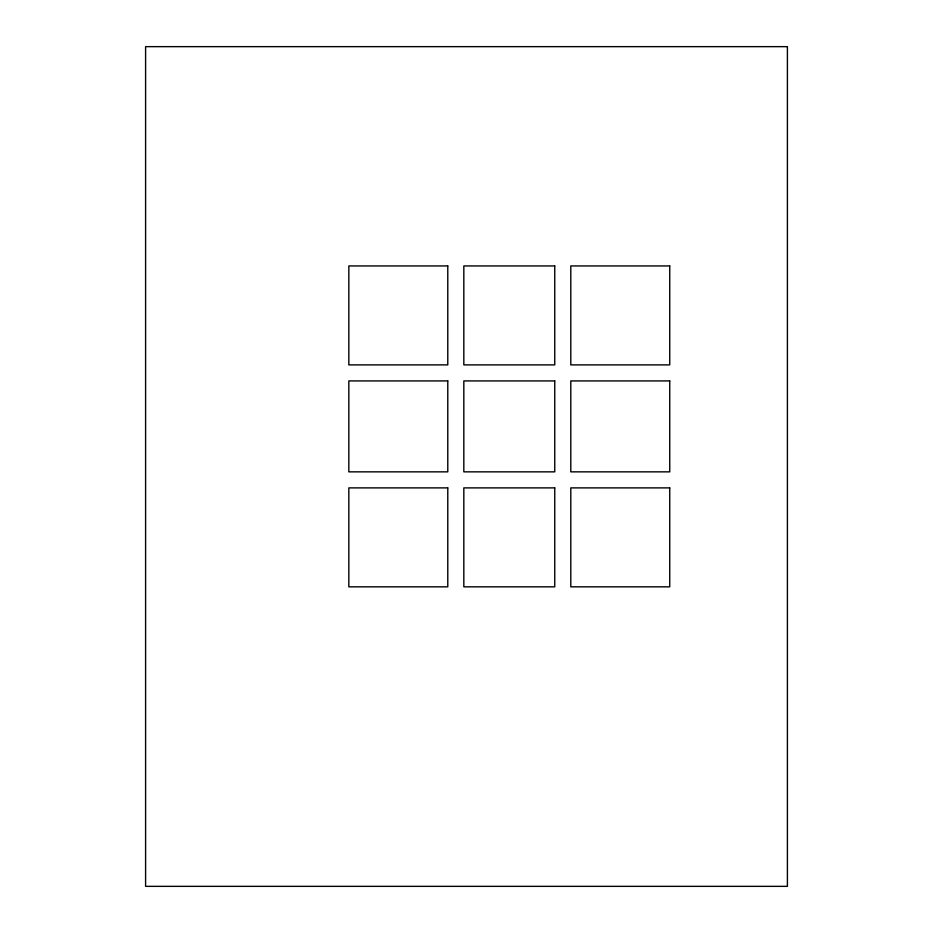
<?xml version="1.0" encoding="UTF-8"?>
<svg xmlns="http://www.w3.org/2000/svg" width="933" height="933" viewBox="0 0 933 933"><rect width="100%" height="100%" fill="white"/><g stroke="black" fill="none" stroke-linecap="round" stroke-linejoin="round"><path stroke-width="1.4" d="M787.405 46.65L145.595 46.65L145.595 886.35L787.405 886.35L787.405 46.65M447.782 265.94L348.837 265.94L348.837 364.885L447.782 364.885L447.782 265.94M554.75 265.94L463.829 265.94L463.829 364.885L554.75 364.885L554.75 265.94M669.742 265.94L570.798 265.94L570.798 364.885L669.742 364.885L669.742 265.94M447.782 380.921L348.837 380.921L348.837 471.853L447.782 471.853L447.782 380.921M554.75 380.921L463.829 380.921L463.829 471.853L554.75 471.853L554.75 380.921M669.742 380.921L570.798 380.921L570.798 471.853L669.742 471.853L669.742 380.921M447.782 487.889L348.837 487.889L348.837 586.834L447.782 586.834L447.782 487.889M554.75 487.889L463.829 487.889L463.829 586.834L554.75 586.834L554.75 487.889M669.742 487.889L570.798 487.889L570.798 586.834L669.742 586.834L669.742 487.889"/></g></svg>
